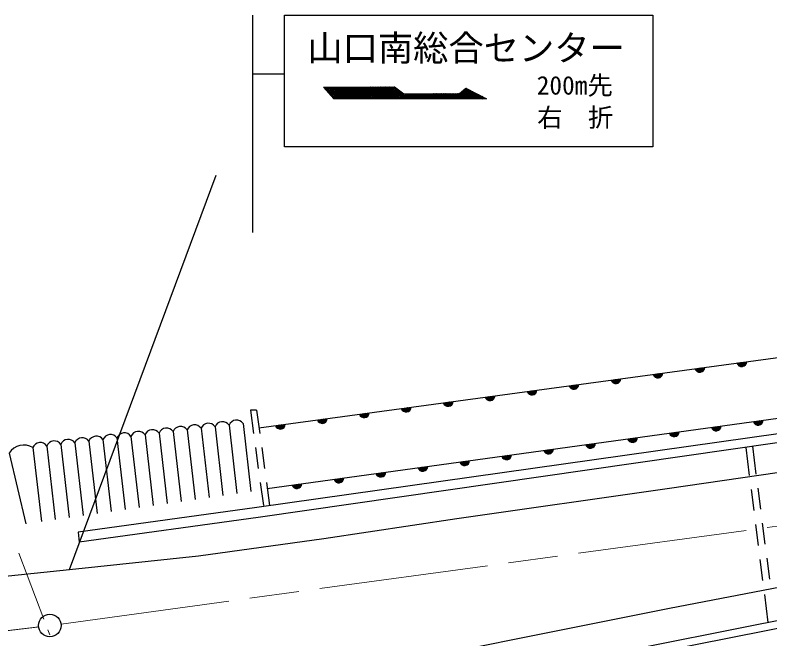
# Model space of a CAD drawing. Units: millimetres, scale not verified. Extents: x 40000 to 680000, y 20000 to 380000.
# Drawn here: x 278920 to 332416, y 268141 to 312330 of the extents above; entities that cross this region are included whole.
import ezdxf
from ezdxf.enums import TextEntityAlignment as Align

# ---------------------------------------------------------------- set-up
doc = ezdxf.new("R2010")
doc.units = ezdxf.units.MM
doc.header["$LTSCALE"] = 1000
doc.linetypes.add('CHAIN', pattern=[18.5, 12, -1.5, 3.5, -1.5])
for name, color, linetype, lineweight in [('M-BGD', 7, 'Continuous', 25), ('M-BMK', 2, 'CHAIN', 13), ('M-BMK-HTXT', 7, 'Continuous', 13), ('M-BMK-SRVR', 3, 'Continuous', 25), ('M-STR-STRC', 7, 'Continuous', 25), ('M-STR-STRD', 7, 'Continuous', 25)]:
    doc.layers.add(name, color=color, linetype=linetype, lineweight=lineweight)
doc.styles.add('ＭＳ ゴシック', font='')
doc.styles.get('ＭＳ ゴシック').set_extended_font_data('MS Gothic')

msp = doc.modelspace()

# ---------------------------------------------------------------- linework, layer by layer
at = {"layer": 'M-BGD'}
for p, q in [((296205, 283100), (346804, 289950)), ((296792, 278801), (351531, 286324)), ((295593, 284339), (295818, 282695)), ((296036, 284339), (295593, 284339)), ((296036, 284339), (296260, 282695)), ((292101, 283059), (292663, 278161)), ((293094, 283173), (293653, 278303)), ((294088, 283287), (294643, 278446)), ((295081, 283401), (295634, 278588)), ((287133, 282489), (287712, 277448)), ((288127, 282603), (288702, 277590)), ((289120, 282717), (289692, 277733)), ((290114, 282831), (290683, 277876)), ((291107, 282945), (291673, 278018)), ((283159, 282033), (283751, 276878)), ((284153, 282147), (284741, 277020)), ((285146, 282261), (285732, 277163)), ((286140, 282375), (286722, 277305)), ((280179, 281691), (280780, 276450)), ((281172, 281805), (281771, 276592)), ((282166, 281919), (282761, 276735)), ((295953, 281705), (296156, 280218)), ((296396, 281705), (296598, 280218)), ((330699, 281705), (330951, 279725)), ((331177, 281800), (331429, 279820)), ((278501, 281291), (279692, 276293)), ((296291, 279228), (296515, 277584)), ((296734, 279228), (296958, 277584)), ((331077, 278733), (331266, 277245)), ((331555, 278828), (331745, 277340)), ((331393, 276253), (331582, 274765)), ((331871, 276348), (332060, 274860)), ((283385, 275697), (283468, 274988)), ((331709, 273773), (331898, 272285)), ((332187, 273868), (332376, 272380)), ((332024, 271293), (332276, 269313))]:
    msp.add_line(p, q, dxfattribs=at)
for points in [[(352721, 285454), (296045, 277455), (283385, 275697)], [(349685, 284428), (296144, 276748), (283468, 274988)], [(285021, 243783), (283554, 244886), (282062, 246573), (280873, 248864), (279967, 251296), (279701, 253888), (279699, 255276), (282045, 257866), (282311, 258478), (282755, 259402), (283696, 260218), (284797, 260787), (285667, 261142), (287336, 261230), (295521, 262305), (299729, 262855), (301292, 263033), (302020, 263406), (314289, 265740), (339680, 270783)], [(285342, 244214), (283920, 245283), (282508, 246879), (281364, 249082), (280494, 251419), (280238, 253916), (280236, 255069), (282502, 257571), (282799, 258255), (283191, 259069), (283999, 259771), (285022, 260298), (285786, 260610), (287385, 260695), (295591, 261772), (299794, 262322), (301450, 262510), (302196, 262892), (314391, 265213), (339781, 270256)]]:
    msp.add_lwpolyline(points, dxfattribs=at)
for centre, radius, start, end in [((327443, 287384), 354, 196.5072, 358.9124), ((327443, 287384), 283, 198.7312, 356.6883), ((327443, 287384), 212, 202.4776, 352.942), ((327443, 287384), 142, 210.1893, 345.2303), ((327443, 287384), 100, 220.5069, 334.9126), ((330416, 287786), 354, 196.5072, 358.9124), ((330416, 287786), 283, 198.7312, 356.6883), ((330416, 287786), 212, 202.4776, 352.942), ((330416, 287786), 142, 210.1893, 345.2303), ((330416, 287786), 100, 220.5069, 334.9126), ((324470, 286981), 354, 196.5072, 358.9124), ((324470, 286981), 283, 198.7312, 356.6883), ((324470, 286981), 212, 202.4776, 352.942), ((324470, 286981), 142, 210.1893, 345.2303), ((324470, 286981), 100, 220.5069, 334.9126), ((321497, 286579), 354, 196.5072, 358.9124), ((321497, 286579), 283, 198.7312, 356.6883), ((321497, 286579), 212, 202.4776, 352.942), ((321497, 286579), 142, 210.1893, 345.2303), ((321497, 286579), 100, 220.5069, 334.9126), ((315552, 285774), 354, 196.5072, 358.9124), ((315552, 285774), 283, 198.7312, 356.6883), ((315552, 285774), 212, 202.4776, 352.942), ((315552, 285774), 142, 210.1893, 345.2303), ((315552, 285774), 100, 220.5069, 334.9126), ((318524, 286176), 354, 196.5072, 358.9124), ((318524, 286176), 283, 198.7312, 356.6883), ((318524, 286176), 212, 202.4776, 352.942), ((318524, 286176), 142, 210.1893, 345.2303), ((318524, 286176), 100, 220.5069, 334.9126), ((312579, 285372), 354, 196.5072, 358.9124), ((312579, 285372), 283, 198.7312, 356.6883), ((312579, 285372), 212, 202.4776, 352.942), ((312579, 285372), 142, 210.1893, 345.2303), ((312579, 285372), 100, 220.5069, 334.9126), ((309606, 284969), 354, 196.5072, 358.9124), ((309606, 284969), 283, 198.7312, 356.6883), ((309606, 284969), 212, 202.4776, 352.942), ((309606, 284969), 142, 210.1893, 345.2303), ((309606, 284969), 100, 220.5069, 334.9126), ((303660, 284164), 354, 196.5072, 358.9124), ((303660, 284164), 283, 198.7312, 356.6883), ((303660, 284164), 212, 202.4776, 352.942), ((303660, 284164), 142, 210.1893, 345.2303), ((303660, 284164), 100, 220.5069, 334.9126), ((306633, 284567), 354, 196.5072, 358.9124), ((306633, 284567), 283, 198.7312, 356.6883), ((306633, 284567), 212, 202.4776, 352.942), ((306633, 284567), 142, 210.1893, 345.2303), ((306633, 284567), 100, 220.5069, 334.9126), ((293621, 282965), 567, 34.6194, 158.4744), ((294615, 283079), 567, 34.6194, 158.4744), ((300687, 283762), 354, 196.5072, 358.9124), ((300687, 283762), 283, 198.7312, 356.6883), ((300687, 283762), 212, 202.4776, 352.942), ((300687, 283762), 142, 210.1893, 345.2303), ((300687, 283762), 100, 220.5069, 334.9126), ((331584, 283637), 354, 196.6223, 359.0274), ((331584, 283637), 283, 198.8463, 356.8034), ((331584, 283637), 212, 202.5926, 353.0571), ((331584, 283637), 142, 210.3044, 345.3453), ((331584, 283637), 100, 220.622, 335.0277), ((289647, 282509), 567, 34.6194, 158.4744), ((290641, 282623), 567, 34.6194, 158.4744), ((291634, 282737), 567, 34.6194, 158.4744), ((292628, 282851), 567, 34.6194, 158.4744), ((297714, 283359), 354, 196.5072, 358.9124), ((297714, 283359), 283, 198.7312, 356.6883), ((297714, 283359), 212, 202.4776, 352.942), ((297714, 283359), 142, 210.1893, 345.2303), ((297714, 283359), 100, 220.5069, 334.9126), ((328612, 283229), 354, 196.6223, 359.0274), ((328612, 283229), 283, 198.8463, 356.8034), ((328612, 283229), 212, 202.5926, 353.0571), ((328612, 283229), 142, 210.3044, 345.3453), ((328612, 283229), 100, 220.622, 335.0277), ((284680, 281939), 567, 34.6194, 158.4744), ((285674, 282053), 567, 34.6194, 158.4744), ((286667, 282167), 567, 34.6194, 158.4744), ((287661, 282281), 567, 34.6194, 158.4744), ((288654, 282395), 567, 34.6194, 158.4744), ((325640, 282820), 354, 196.6223, 359.0274), ((325640, 282820), 283, 198.8463, 356.8034), ((325640, 282820), 212, 202.5926, 353.0571), ((325640, 282820), 142, 210.3044, 345.3453), ((325640, 282820), 100, 220.622, 335.0277), ((280706, 281483), 567, 34.6194, 158.4744), ((281700, 281597), 567, 34.6194, 158.4744), ((282693, 281711), 567, 34.6194, 158.4744), ((283687, 281825), 567, 34.6194, 158.4744), ((319696, 282003), 354, 196.6223, 359.0274), ((319696, 282003), 283, 198.8463, 356.8034), ((319696, 282003), 212, 202.5926, 353.0571), ((319696, 282003), 142, 210.3044, 345.3453), ((319696, 282003), 100, 220.622, 335.0277), ((322668, 282412), 354, 196.6223, 359.0274), ((322668, 282412), 283, 198.8463, 356.8034), ((322668, 282412), 212, 202.5926, 353.0571), ((322668, 282412), 142, 210.3044, 345.3453), ((322668, 282412), 100, 220.622, 335.0277), ((279542, 280644), 1226, 58.6782, 148.1309), ((316724, 281595), 354, 196.6223, 359.0274), ((316724, 281595), 283, 198.8463, 356.8034), ((316724, 281595), 212, 202.5926, 353.0571), ((316724, 281595), 142, 210.3044, 345.3453), ((316724, 281595), 100, 220.622, 335.0277), ((313752, 281187), 354, 196.6223, 359.0274), ((313752, 281187), 283, 198.8463, 356.8034), ((313752, 281187), 212, 202.5926, 353.0571), ((313752, 281187), 142, 210.3044, 345.3453), ((313752, 281187), 100, 220.622, 335.0277), ((307808, 280370), 354, 196.6223, 359.0274), ((307808, 280370), 283, 198.8463, 356.8034), ((307808, 280370), 212, 202.5926, 353.0571), ((307808, 280370), 142, 210.3044, 345.3453), ((307808, 280370), 100, 220.622, 335.0277), ((310780, 280778), 354, 196.6223, 359.0274), ((310780, 280778), 283, 198.8463, 356.8034), ((310780, 280778), 212, 202.5926, 353.0571), ((310780, 280778), 142, 210.3044, 345.3453), ((310780, 280778), 100, 220.622, 335.0277), ((304836, 279961), 354, 196.6223, 359.0274), ((304836, 279961), 283, 198.8463, 356.8034), ((304836, 279961), 212, 202.5926, 353.0571), ((304836, 279961), 142, 210.3044, 345.3453), ((304836, 279961), 100, 220.622, 335.0277), ((301864, 279553), 354, 196.6223, 359.0274), ((301864, 279553), 283, 198.8463, 356.8034), ((301864, 279553), 212, 202.5926, 353.0571), ((301864, 279553), 142, 210.3044, 345.3453), ((301864, 279553), 100, 220.622, 335.0277), ((298892, 279144), 354, 196.6223, 359.0274), ((298892, 279144), 283, 198.8463, 356.8034), ((298892, 279144), 212, 202.5926, 353.0571), ((298892, 279144), 142, 210.3044, 345.3453), ((298892, 279144), 100, 220.622, 335.0277)]:
    msp.add_arc(centre, radius, start, end, dxfattribs=at)
at = {"layer": 'M-BMK'}
msp.add_line((282181, 269196), (371612, 281411), dxfattribs=at)
msp.add_arc((258455, 448699), 181070, 275.0077, 277.02311, dxfattribs=at)
at = {"layer": 'M-BMK-HTXT'}
for p, q in [((280952, 269541), (279189, 274220)), ((281375, 268419), (281234, 268793))]:
    msp.add_line(p, q, dxfattribs=at)
at = {"layer": 'M-BMK-SRVR'}
msp.add_circle((281388, 269088), 800, dxfattribs=at)
at = {"layer": 'M-STR-STRC'}
for p, q in [((295735, 312330), (295735, 296940)), ((295735, 308167), (298009, 308167)), ((300807, 307189), (300837, 307217)), ((300824, 307217), (301603, 306389)), ((300861, 307127), (300958, 307218)), ((300916, 307064), (301080, 307219)), ((300937, 307218), (301716, 306389)), ((300970, 307002), (301202, 307219)), ((301024, 306939), (301323, 307220)), ((301050, 307219), (301830, 306389)), ((301079, 306876), (301445, 307221)), ((301133, 306814), (301567, 307222)), ((301163, 307219), (301943, 306389)), ((301187, 306751), (301688, 307222)), ((301241, 306689), (301810, 307223)), ((301276, 307220), (302057, 306389)), ((301296, 306626), (301932, 307224)), ((301350, 306563), (302053, 307225)), ((301389, 307221), (302170, 306390)), ((301404, 306501), (302175, 307225)), ((301459, 306438), (302296, 307226)), ((301502, 307221), (302284, 306390)), ((301527, 306389), (302418, 307227)), ((301615, 307222), (302397, 306390)), ((301648, 306389), (302540, 307227)), ((301728, 307223), (302511, 306390)), ((301769, 306389), (302661, 307228)), ((301841, 307223), (302624, 306390)), ((301890, 306389), (302783, 307229)), ((301954, 307224), (302738, 306390)), ((302011, 306389), (302905, 307230)), ((302067, 307225), (302851, 306390)), ((302132, 306389), (303026, 307230)), ((302180, 307225), (302965, 306391)), ((302253, 306390), (303148, 307231)), ((302293, 307226), (303078, 306391)), ((302374, 306390), (303269, 307232)), ((302406, 307227), (303192, 306391)), ((302495, 306390), (303391, 307233)), ((302519, 307227), (303305, 306391)), ((302616, 306390), (303513, 307233)), ((302632, 307228), (303419, 306391)), ((302737, 306390), (303634, 307234)), ((302745, 307229), (303532, 306391)), ((302858, 306390), (303756, 307235)), ((302858, 307229), (303646, 306392)), ((302971, 307230), (303759, 306392)), ((302979, 306391), (303878, 307235)), ((303084, 307231), (303873, 306392)), ((303100, 306391), (303999, 307236)), ((303197, 307231), (303986, 306392)), ((303221, 306391), (304121, 307237)), ((303310, 307232), (304100, 306392)), ((303342, 306391), (304243, 307238)), ((303423, 307233), (304213, 306392)), ((303463, 306391), (304364, 307238)), ((303536, 307233), (304327, 306392)), ((303584, 306391), (304486, 307239)), ((303649, 307234), (304440, 306393)), ((303705, 306392), (304607, 307240)), ((303762, 307235), (304554, 306393)), ((303826, 306392), (304729, 307241)), ((303875, 307235), (304667, 306393)), ((303947, 306392), (304851, 307241)), ((303988, 307236), (304781, 306393)), ((304068, 306392), (304972, 307242)), ((304101, 307237), (304894, 306393)), ((304189, 306392), (305094, 307243)), ((304214, 307237), (305008, 306393)), ((304311, 306392), (305216, 307243)), ((304327, 307238), (305121, 306394)), ((304432, 306393), (305337, 307244)), ((304440, 307239), (305235, 306394)), ((304553, 306393), (305459, 307245)), ((304553, 307239), (305348, 306394)), ((304666, 307240), (305462, 306394)), ((304674, 306393), (305580, 307246)), ((304779, 307241), (305575, 306394)), ((304795, 306393), (305702, 307246)), ((304892, 307242), (305689, 306394)), ((304916, 306393), (305818, 307242)), ((305005, 307242), (305802, 306395)), ((305037, 306393), (305885, 307191)), ((305118, 307243), (305916, 306395)), ((305158, 306394), (305953, 307141)), ((305231, 307244), (306029, 306395)), ((305279, 306394), (306020, 307090)), ((305344, 307244), (306143, 306395)), ((305457, 307245), (306256, 306395)), ((305570, 307246), (306370, 306395)), ((305683, 307246), (306483, 306395)), ((305796, 307247), (306597, 306396)), ((310120, 306400), (310908, 307141)), ((310241, 306401), (310986, 307101)), ((310811, 307111), (311477, 306402)), ((310884, 307154), (311590, 306402)), ((305400, 306394), (306087, 307040)), ((305521, 306394), (306154, 306989)), ((305642, 306394), (306221, 306939)), ((305763, 306394), (306288, 306888)), ((305884, 306395), (306355, 306838)), ((306005, 306395), (306422, 306787)), ((306126, 306395), (306505, 306751)), ((306148, 306993), (306710, 306396)), ((306247, 306395), (306627, 306752)), ((306368, 306395), (306749, 306753)), ((306489, 306395), (306870, 306754)), ((306489, 306751), (306824, 306396)), ((306602, 306752), (306937, 306396)), ((306610, 306396), (306992, 306755)), ((306715, 306753), (307051, 306396)), ((306731, 306396), (307114, 306755)), ((306828, 306754), (307164, 306396)), ((306852, 306396), (307235, 306756)), ((306941, 306754), (307278, 306397)), ((306973, 306396), (307357, 306757)), ((307054, 306755), (307391, 306397)), ((307094, 306396), (307479, 306758)), ((307167, 306756), (307505, 306397)), ((307215, 306396), (307601, 306759)), ((307280, 306757), (307618, 306397)), ((307336, 306397), (307722, 306760)), ((307393, 306757), (307732, 306397)), ((307457, 306397), (307844, 306760)), ((307506, 306758), (307845, 306397)), ((307578, 306397), (307966, 306761)), ((307619, 306759), (307959, 306397)), ((307699, 306397), (308087, 306762)), ((307732, 306760), (308072, 306398)), ((307821, 306397), (308209, 306763)), ((307845, 306760), (308186, 306398)), ((307942, 306397), (308331, 306764)), ((307958, 306761), (308299, 306398)), ((308063, 306398), (308453, 306764)), ((308071, 306762), (308413, 306398)), ((308183, 306763), (308526, 306398)), ((308184, 306398), (308574, 306765)), ((308296, 306763), (308640, 306398)), ((308305, 306398), (308696, 306766)), ((308409, 306764), (308753, 306399)), ((308426, 306398), (308818, 306767)), ((308522, 306765), (308867, 306399)), ((308547, 306398), (308940, 306768)), ((308635, 306766), (308980, 306399)), ((308668, 306398), (309061, 306768)), ((308748, 306766), (309094, 306399)), ((308789, 306399), (309183, 306769)), ((308861, 306767), (309207, 306399)), ((308910, 306399), (309305, 306770)), ((308974, 306768), (309321, 306399)), ((309031, 306399), (309426, 306771)), ((309087, 306769), (309434, 306400)), ((309152, 306399), (309548, 306772)), ((309200, 306769), (309547, 306400)), ((309273, 306399), (309670, 306772)), ((309313, 306770), (309661, 306400)), ((309394, 306399), (309792, 306773)), ((309426, 306771), (309774, 306400)), ((309515, 306400), (309913, 306774)), ((309539, 306772), (309888, 306400)), ((309636, 306400), (310035, 306775)), ((309652, 306772), (310001, 306400)), ((309757, 306400), (310157, 306776)), ((309765, 306773), (310115, 306400)), ((309878, 306400), (310278, 306777)), ((309878, 306774), (310228, 306401)), ((309990, 306775), (310342, 306401)), ((309999, 306400), (310400, 306777)), ((310103, 306775), (310455, 306401)), ((310216, 306776), (310569, 306401)), ((310329, 306777), (310682, 306401)), ((310362, 306401), (311064, 307061)), ((310432, 306789), (310796, 306401)), ((310483, 306401), (311142, 307020)), ((310495, 306842), (310909, 306402)), ((310558, 306896), (311023, 306402)), ((310604, 306401), (311220, 306980)), ((310621, 306950), (311136, 306402)), ((310684, 307003), (311250, 306402)), ((310725, 306401), (311298, 306940)), ((310748, 307057), (311363, 306402)), ((310846, 306401), (311376, 306900)), ((310967, 306402), (311454, 306859)), ((311088, 306402), (311532, 306819)), ((311105, 307040), (311704, 306403)), ((311209, 306402), (311610, 306779)), ((311326, 306926), (311817, 306403)), ((311331, 306402), (311688, 306738)), ((311452, 306402), (311766, 306698)), ((311547, 306811), (311931, 306403)), ((311573, 306402), (311844, 306658)), ((311694, 306403), (311922, 306617)), ((311768, 306697), (312044, 306403)), ((311815, 306403), (312000, 306577)), ((311936, 306403), (312078, 306537)), ((311989, 306583), (312158, 306403)), ((312057, 306403), (312156, 306497)), ((312178, 306403), (312234, 306456)), ((312210, 306469), (312271, 306403)), ((312299, 306403), (312312, 306416)), ((282770, 273049), (293168, 300981))]:
    msp.add_line(p, q, dxfattribs=at)
for points in [[(324126, 302990), (298009, 302990), (298009, 312330), (324126, 312322)], [(305812, 307247), (306469, 306751), (310419, 306777), (310870, 307161), (312336, 306404), (301502, 306389), (300783, 307217)]]:
    msp.add_lwpolyline(points, close=True, dxfattribs=at)
at = {"layer": 'M-STR-STRD'}
for points in [[(269791, 271709), (282770, 273049), (291915, 274026), (300810, 275251), (310238, 276671), (325135, 278793), (336996, 280524), (341169, 281137), (353101, 282903), (357060, 283720), (361037, 284555)], [(401254, 281634), (376893, 278367), (366613, 277026), (356687, 275739), (347561, 274523), (345696, 274239), (343814, 273972), (340334, 273244), (333782, 271930), (325295, 270306), (301218, 265476), (299958, 265157), (295927, 264642), (288790, 263710), (285682, 263301), (284013, 262893), (282611, 262254), (281527, 261348), (280870, 260283)]]:
    msp.add_lwpolyline(points, dxfattribs=at)

# ---------------------------------------------------------------- texts
at = {"layer": 'M-STR-STRC', "style": 'ＭＳ ゴシック'}
for s, height, p in [('山口南総合センター', 1833, (310883, 308535)), ('200m先', 1320, (318586, 306300)), ('右\u3000折', 1320, (318622, 304020))]:
    msp.add_text(s, height=height, dxfattribs=at).set_placement(p, align=Align.BOTTOM_CENTER)

doc.saveas('drawing.dxf')
